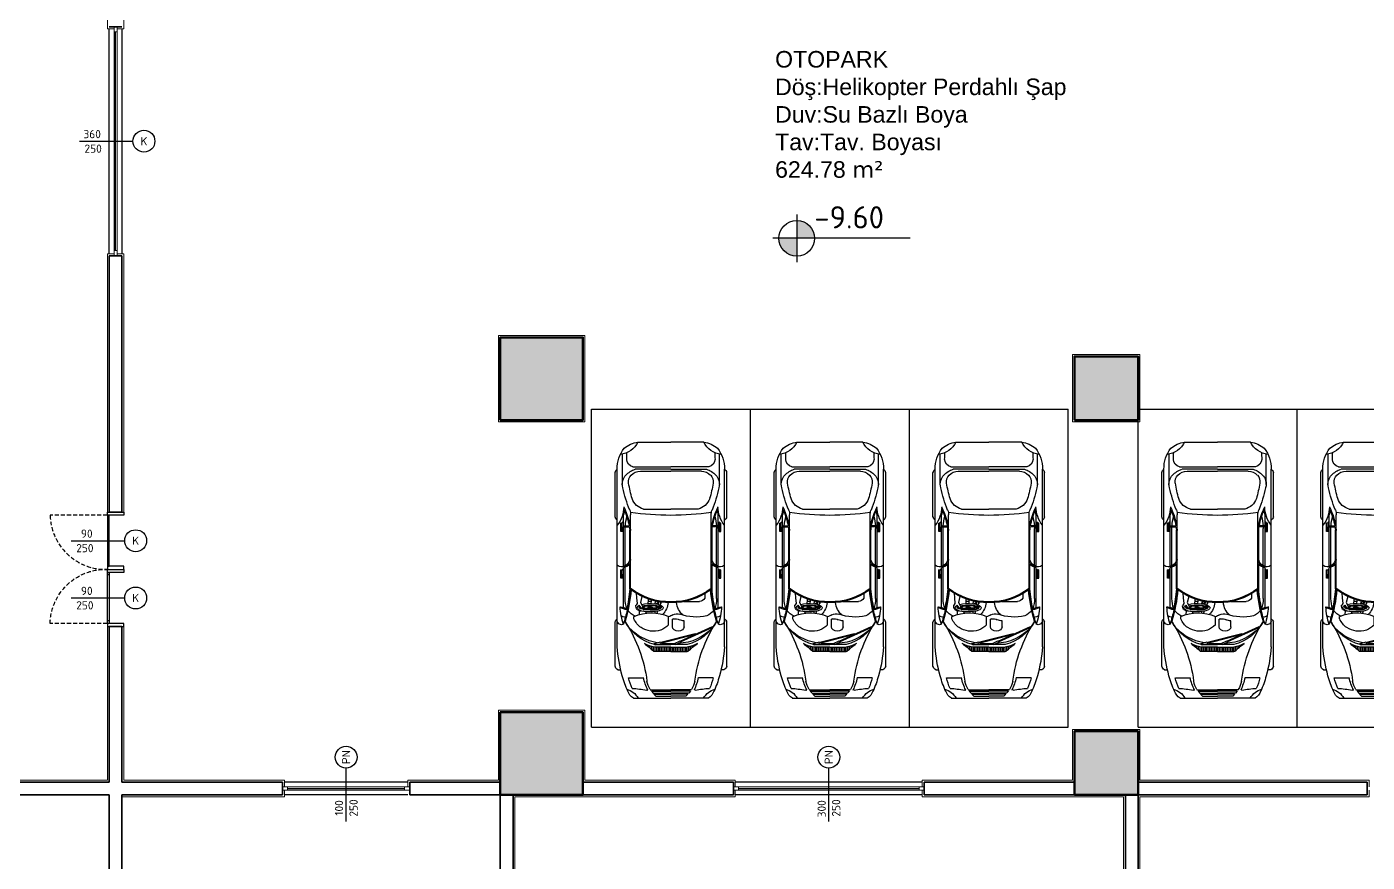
# Model space of a CAD drawing. Header units: millimetres. Extents: x 1443065 to 1517367, y 3763150 to 3779068.
# Drawn here: x 1452028 to 1454136, y 3765741 to 3767055 of the extents above; entities that cross this region are included whole.
import ezdxf
from ezdxf.enums import TextEntityAlignment as Align

# ---------------------------------------------------------------- set-up
doc = ezdxf.new("R2010")
doc.units = ezdxf.units.MM
doc.linetypes.add('HIDDEN', pattern=[9.525, 6.35, -3.175])
for name, color, linetype, lineweight in [('DUVAR', 2, 'Continuous', 35), ('MAHAL', 52, 'Continuous', 13), ('MERDIVEN', 4, 'Continuous', 20), ('SIVA', 3, 'Continuous', 9), ('TASIYICI', 170, 'Continuous', 50)]:
    doc.layers.add(name, color=color, linetype=linetype, lineweight=lineweight)
for name, color, linetype in [('m-DOG_', 4, 'Continuous'), ('m-DOG_gor', 8, 'Continuous'), ('m-TAR_duvar', 8, 'Continuous'), ('m-TFR_vitrifiye', 1, 'Continuous'), ('m-TRF_', 1, 'Continuous'), ('m-YAZ_kot', 7, 'Continuous'), ('m-YAZ_poz', 7, 'Continuous')]:
    doc.layers.add(name, color=color, linetype=linetype)
doc.styles.add('mono', font='isocpeur.ttf')
doc.styles.get("Standard").update_dxf_attribs({"font": 'arial.ttf'})
pattern_1 = [(45, (-13755.822, -59043.389), (-8.98025612, 8.98025612), []), (45, (-13746.842, -59043.389), (-8.98025612, 8.98025612), [6.35, -3.175])]

# ---------------------------------------------------------------- blocks, each defined once
blk = doc.blocks.new('m-penpoz')
blk.add_line((0, -1.625), (0, 0))
blk.add_circle((0, 0.332), 0.332)
blk.add_attdef('POZNO', text='', height=0.18).set_placement((0, 0.332), align=Align.MIDDLE)
blk.add_attdef('HEIGHT', text='', height=0.18, rotation=90).set_placement((0.069, -1.625), align=Align.TOP_LEFT)
blk.add_attdef('WIDTH', text='', height=0.18, rotation=90).set_placement((0, -1.625), align=Align.BOTTOM_LEFT)
blk = doc.blocks.new('SEDAN')
at = {"layer": 'm-TRF_'}
for p, q in [((0, 125), (500, 125)), ((0, -125), (0, 125)), ((500, -125), (500, 125)), ((96.1, 87.8), (165.4, 87.8)), ((330.5, 87.8), (400.6, 87.8)), ((77.8, 66.4), (77.8, 43.2)), ((90.3, 83.5), (90.3, 78.9)), ((90.3, 83.5), (90.3, 79.8)), ((126.5, 84.3), (405.6, 84.3)), ((134, 15.3), (157, 66.1)), ((135.1, 14.8), (158.1, 65.6)), ((188.4, 74.6), (250.7, 74.6)), ((202.2, 71.9), (251.3, 71.9)), ((217.1, 63.3), (334, 63.3)), ((217.3, 64.7), (256.5, 64.7)), ((234.2, 78.7), (247.4, 78.7)), ((234.2, 75.7), (234.2, 78.7)), ((234.2, 77.5), (247.1, 77.5)), ((248, 75.5), (234.2, 75.7)), ((234.4, 77.4), (247.1, 77.4)), ((234.4, 75.9), (234.4, 77.4)), ((247.8, 75.7), (234.4, 75.9)), ((253.3, 74.6), (333.8, 74.6)), ((254.1, 71.9), (312.5, 71.9)), ((263, 64.7), (310.2, 64.7)), ((307.8, 78.7), (321, 78.7)), ((307.8, 75.7), (307.8, 78.7)), ((307.8, 77.5), (321.2, 77.5)), ((323, 75.5), (307.8, 75.7)), ((307.9, 75.9), (307.9, 77.4)), ((307.9, 77.4), (321.2, 77.4)), ((322.8, 75.7), (307.9, 75.9)), ((315.3, 74.6), (315.3, 65.4)), ((316.6, 74.6), (316.6, 65.6)), ((381.8, 76.3), (429.6, 76.3)), ((45.7, 59), (45.7, 0)), ((197.4, 20.2), (197.4, 45.1)), ((209.9, 53.4), (202.9, 53.4)), ((343.1, 42.8), (343.1, 0)), ((402.6, 48), (402.6, 0)), ((405.8, 0), (405.8, 55.9)), ((409.5, 59.8), (409.5, 0)), ((448.4, 51.8), (448.4, 0)), ((52.1, 26.6), (49, 23.8)), ((49, 23.8), (49, 0)), ((52.1, 26.6), (52.1, 0)), ((56.7, 30.7), (53.6, 28)), ((53.6, 28), (53.6, 0)), ((56.7, 30.7), (56.7, 0)), ((58.5, 38.3), (58.2, 36.4)), ((58.9, 32.7), (58.9, 0)), ((118.8, 0), (118.8, 25.6)), ((125.7, 25.3), (118.8, 25.3)), ((125.7, 22.8), (118.8, 22.8)), ((126.3, 27.9), (119.8, 27.9)), ((127, 30.4), (122.3, 30.4)), ((127.8, 33), (124.6, 33)), ((125.7, 0), (125.7, 25.6)), ((128.7, 35.5), (126.7, 35.5)), ((129.8, 38.1), (128.8, 38.1)), ((129.8, 25.6), (129.8, 0)), ((131, 40.6), (130.7, 40.6)), ((131.4, 41.6), (131.4, 41.6)), ((132.3, -15.6), (146.3, 38.4)), ((133.5, -16), (147.5, 38.1)), ((49, -23.8), (49, 0)), ((52.1, -26.6), (52.1, 0)), ((53.6, -28), (53.6, 0)), ((56.7, -30.7), (56.7, 0)), ((58.9, -32.7), (58.9, 0)), ((125.7, 20.2), (118.8, 20.2)), ((125.7, 17.7), (118.8, 17.7)), ((125.7, 15.1), (118.8, 15.1)), ((125.7, 12.6), (118.8, 12.6)), ((125.7, 10), (118.8, 10)), ((125.7, 7.5), (118.8, 7.5)), ((125.7, 4.9), (118.8, 4.9)), ((125.7, 2.4), (118.8, 2.4)), ((129.8, -25.6), (129.8, 0)), ((130, 7.9), (133.5, 15.5)), ((131.7, 5.9), (135.6, 14.4)), ((131.7, -11.7), (131.7, 5.7)), ((157.8, 20.8), (167.1, 20.8)), ((157.8, 2.5), (169.6, 2.5)), ((343.1, -42.8), (343.1, 0)), ((402.6, -48), (402.6, 0)), ((405.8, 0), (405.8, -55.9)), ((409.5, -59.8), (409.5, 0)), ((45.7, -59), (45.7, 0)), ((118.8, 0), (118.8, -25.6)), ((125.7, -0.1), (118.8, -0.1)), ((125.7, -2.4), (118.8, -2.4)), ((125.7, -4.9), (118.8, -4.9)), ((125.7, -7.5), (118.8, -7.5)), ((125.7, -10), (118.8, -10)), ((125.7, -12.6), (118.8, -12.6)), ((125.7, -15.1), (118.8, -15.1)), ((125.7, -17.7), (118.8, -17.7)), ((125.7, -20.2), (118.8, -20.2)), ((125.7, 0), (125.7, -25.6)), ((129.6, -23.6), (131.8, -15.5)), ((131.7, -25.3), (134, -16.2)), ((160.7, -3.5), (174, -3.5)), ((186.9, -16.3), (186.9, -32.5)), ((188.3, -22.3), (189.8, -18.7)), ((189.6, -23.1), (191, -19.7)), ((191, -19.7), (189.8, -18.7)), ((195.1, -15.8), (192.3, -17.6)), ((193.4, -19.8), (193, -19.9)), ((196.3, -19.5), (193.4, -19.8)), ((193.7, -23.7), (196.3, -20.3)), ((196.8, -16.2), (195.1, -15.8)), ((196.3, -20.3), (196.3, -19.5)), ((448.4, -51.8), (448.4, 0)), ((52.1, -26.6), (49, -23.8)), ((56.7, -30.7), (53.6, -28)), ((58.5, -38.3), (58.2, -36.4)), ((125.7, -22.8), (118.8, -22.8)), ((125.7, -25.3), (118.8, -25.3)), ((126.3, -27.9), (119.8, -27.9)), ((127, -30.4), (122.3, -30.4)), ((127.8, -33), (124.6, -33)), ((128.7, -35.5), (126.7, -35.5)), ((129.8, -38.1), (128.8, -38.1)), ((131, -40.6), (130.7, -40.6)), ((131.4, -41.6), (131.4, -41.6)), ((179.7, -39.5), (179.1, -39.9)), ((179.7, -25.4), (179.5, -25.3)), ((181.6, -25.4), (179.7, -25.4)), ((181.6, -39.5), (179.7, -39.5)), ((181.2, -31.2), (181.1, -31.2)), ((185.3, -21.6), (185.3, -32.5)), ((185.3, -43.3), (185.3, -32.5)), ((190.9, -23.9), (186.9, -21.4)), ((186.9, -48.6), (186.9, -32.5)), ((190.9, -41), (186.9, -43.5)), ((189.6, -41.9), (191, -45.2)), ((190.9, -23.9), (191.5, -22.4)), ((190.9, -23.9), (190.9, -32.5)), ((190.9, -41), (190.9, -32.5)), ((190.9, -41), (191.5, -42.4)), ((193.7, -25.9), (193.7, -23.7)), ((196.9, -23.9), (193.7, -25.9)), ((200.3, -35.9), (194.2, -36.2)), ((198.5, -31.2), (194.3, -31.3)), ((198, -22.9), (196.9, -23.9)), ((197.4, -31.2), (197.4, -36)), ((200.1, -31.2), (198.5, -31.2)), ((201.5, -35.6), (200.3, -35.9)), ((77.8, -66.4), (77.8, -43.2)), ((170.3, -58), (174, -58)), ((182.9, -49.6), (177, -49.7)), ((182.4, -48.5), (183.1, -47.5)), ((185.1, -52.9), (182.4, -48.5)), ((187, -44.2), (187.7, -46.6)), ((191.1, -45.2), (187, -44.2)), ((187.7, -46.6), (191.8, -49.6)), ((188.3, -42.6), (189.2, -44.8)), ((188.3, -44.5), (188.3, -42.7)), ((188.3, -50), (188.3, -47)), ((195.9, -47.7), (191.1, -45.2)), ((194.5, -53.2), (191.8, -54.8)), ((203.6, -54.1), (194.5, -53.2)), ((205.6, -45.4), (195.9, -47.7)), ((210.7, -54.7), (203.6, -54.1)), ((90.3, -83.5), (90.3, -78.9)), ((126.5, -84.3), (405.6, -84.3)), ((188.4, -74.6), (250.7, -74.6)), ((202.2, -71.9), (251.3, -71.9)), ((217.1, -63.3), (334, -63.3)), ((217.3, -64.7), (256.5, -64.7)), ((248, -75.5), (234.2, -75.7)), ((234.2, -75.7), (234.2, -78.7)), ((234.2, -77.5), (247.1, -77.5)), ((234.2, -78.7), (247.4, -78.7)), ((247.8, -75.7), (234.4, -75.9)), ((234.4, -75.9), (234.4, -77.4)), ((234.4, -77.4), (247.1, -77.4)), ((253.3, -74.6), (333.8, -74.6)), ((254.1, -71.9), (312.5, -71.9)), ((263, -64.7), (310.2, -64.7)), ((323, -75.5), (307.8, -75.7)), ((307.8, -75.7), (307.8, -78.7)), ((307.8, -77.5), (321.2, -77.5)), ((307.8, -78.7), (321, -78.7)), ((322.8, -75.7), (307.9, -75.9)), ((307.9, -75.9), (307.9, -77.4)), ((307.9, -77.4), (321.2, -77.4)), ((315.3, -74.6), (315.3, -65.4)), ((316.6, -74.6), (316.6, -65.6)), ((381.8, -76.3), (429.6, -76.3)), ((96.1, -87.8), (165.4, -87.8)), ((330.5, -87.8), (400.6, -87.8)), ((0, -125), (500, -125))]:
    blk.add_line(p, q, dxfattribs=at)
for points in [[(188.9, -29.5), (188, -28.9), (188, -36), (188.9, -35.4)], [(190.1, -31.8), (188.9, -31), (188.9, -33.9), (190.1, -33.1)]]:
    blk.add_lwpolyline(points, close=True, dxfattribs=at)
for centre, radius, start, end in [((97.7, 79.5), 8.45, 100.6418, 151.4579), ((163.5, 79.5), 8.47, 34.1675, 76.8282), ((332.5, 79.5), 8.47, 103.1718, 145.8325), ((398.6, 79.5), 8.47, 34.1675, 76.8282), ((31.3, 77.5), 29.7, 299.0023, 344.3224), ((62, 49.6), 18.8, 106.9559, 150.1866), ((112.4, -47.6), 128, 104.3692, 115.8702), ((93.2, -8.4), 76.4, 101.6482, 114.8853), ((44, 260.2), 224.3, 277.2418, 302.7727), ((140.7, -136.3), 221, 93.6757, 105.7682), ((201, 7.1), 73.6, 118.1849, 165.4519), ((210, 8.4), 78.4, 132.5801, 177.594), ((129.8, 5.9), 66.1, 64.6197, 65.6601), ((167.8, 77.6), 6.73, 99.0681, 205.7629), ((196.6, -36.4), 116.4, 93.6568, 107.4303), ((244.5, 337.5), 275.5, 252.5252, 257.4235), ((243.7, 335), 274.2, 253.5854, 264.1559), ((178.9, 73.7), 5.76, 130.5674, 205.1172), ((202.2, 43.7), 30.1, 127.9356, 154.4289), ((174.1, 79.6), 15.1, 313.4929, 0.9167), ((201.9, 67.8), 17.4, 136.2387, 176.851), ((243.7, 335), 272.9, 257.464, 264.6585), ((235, 289.8), 225.8, 257.2963, 265.4961), ((205.3, 6.3), 65.7, 92.742, 106.531), ((297.2, 1.9), 100, 142.1071, 181.084), ((249.6, 77.5), 2.54, 149.669, 230.6006), ((265.1, 76.4), 14.5, 187.0359, 233.9614), ((265.1, 76.4), 13.2, 143.3605, 264.1001), ((265.1, 76.4), 11.9, 188.5851, 260.2168), ((299.6, 165.5), 102.6, 275.3773, 297.1279), ((-307.6, -15.5), 622.5, 7.2756, 7.2765), ((299.6, 165.5), 101.3, 275.9978, 278.8862), ((309, -19.7), 91.6, 86.064, 87.7813), ((299.6, 165.5), 101.3, 279.631, 294.3481), ((309, -19.7), 91.6, 75.943, 85.2489), ((347.1, 122.4), 48.3, 232.1648, 269.2142), ((324.3, 78.5), 3.25, 175.4303, 246.5959), ((764.9, 0), 431.8, 171.5213, 188.4787), ((347.1, 122.4), 49.6, 254.4775, 263.4209), ((334, 83.3), 20, 270, 292.1325), ((417.5, -122.1), 201.7, 101.6962, 112.1325), ((420.1, -153.6), 223, 99.4018, 105.7808), ((382.4, 57.8), 18.6, 71.9881, 108.0119), ((386.1, 51.7), 15, 46.5736, 99.4018), ((382.6, 56.2), 20, 46.5867, 73.8425), ((371.4, 44.5), 36.2, 18.4789, 46.5867), ((407, 32.9), 51.4, 52.1515, 91.4805), ((421.5, 57.1), 12.3, 91.4721, 167.515), ((417.5, -132.2), 201.7, 85.9038, 88.9606), ((464, 83.3), 35.2, 186.5904, 243.5987), ((405.5, 45.3), 43.4, 8.6008, 40.4234), ((98.7, -48.9), 94.4, 102.7658, 115.3493), ((-168.3, 75.9), 229.8, 350.5811, 356.2621), ((246.9, 40.3), 73.8, 167.1477, 200.7255), ((295.5, 2.4), 99.7, 143.0945, 181.374), ((210, 42.8), 12.8, 123.6648, 169.4973), ((367.5, 37.3), 25.1, 108.8953, 167.3024), ((382.6, 48), 20, 0, 46.5736), ((81.6, -8.2), 46.7, 101.5086, 118.9828), ((190, 7.1), 73.6, 164.0634, 165.4519), ((35, 111.3), 119, 315.1233, 324.1698), ((193.3, 10.5), 69.3, 153.259, 167.3686), ((129.8, -25.6), 66.1, 74.4595, 75.5), ((129.8, 5.9), 1.98, 270, 90), ((129.8, 5.9), 10.3, 55.6307, 68.9881), ((242.6, 33.1), 76.6, 189.2422, 194.9753), ((160.6, 7.4), 10, 343.1602, 36.3636), ((253.5, -20.7), 87, 163.1602, 164.5177), ((237.4, -29.7), 69.1, 151.6644, 157.7677), ((198.8, 39.2), 30.2, 222.1163, 264.7944), ((163.1, 10.5), 15.3, 331.2571, 14.1779), ((295.5, -2.4), 99.7, 178.626, 216.9055), ((297.2, -1.9), 100, 178.916, 217.8929), ((210, -8.4), 78.4, 182.406, 185.1975), ((129.8, -25.6), 10.3, 65.4705, 78.8279), ((187.8, -27), 36.9, 162.7379, 212.5), ((188.8, -30.7), 39.1, 135.8505, 157.9252), ((112.6, -30.7), 67.1, 336.0838, 23.9162), ((198.8, -34.3), 30.2, 95.6085, 135.0975), ((211.3, -105.2), 89.1, 109.0388, 111.1419), ((211.3, -105.2), 89.1, 103.9663, 105.9246), ((182.5, -19.8), 7.4, 8.9613, 41.1859), ((98.7, 48.9), 94.4, 244.6507, 257.2342), ((-168.3, -75.9), 229.8, 3.7379, 9.4189), ((81.6, 8.2), 46.7, 241.0172, 258.4914), ((44, -260.2), 224.3, 57.2273, 82.7582), ((190, -7.1), 73.6, 194.5481, 195.9366), ((35, -111.3), 119, 35.8302, 44.8767), ((193.3, -10.5), 69.3, 192.6314, 206.741), ((129.8, -25.6), 1.98, 285.3173, 90), ((201, -7.1), 73.6, 194.5481, 241.8151), ((210, -8.4), 78.4, 189.4788, 227.4199), ((31.3, -77.5), 29.7, 15.6776, 60.9977), ((62, -49.6), 18.8, 209.8134, 253.0441), ((93.2, 8.4), 76.4, 245.1147, 258.3518), ((186.2, -24.5), 37.1, 217.1256, 244.5196), ((243.7, -335), 274.2, 95.8441, 106.4146), ((200.5, -44.7), 28.3, 204.0912, 233.5795), ((190.2, -47.8), 7.26, 225.4789, 283.3419), ((185.3, -46.3), 7.28, 289.7372, 332.7587), ((182.5, -45.1), 7.4, 318.8141, 338.0899), ((367.5, -37.3), 25.1, 192.6976, 251.1047), ((420.1, 153.6), 223, 254.2192, 260.5982), ((386.1, -51.7), 15, 260.5982, 313.4264), ((371.4, -44.5), 36.2, 313.4133, 341.5211), ((382.6, -48), 20, 313.4264, 0), ((421.5, -57.1), 12.3, 192.485, 268.5279), ((464, -83.3), 35.2, 116.4013, 173.4096), ((405.5, -45.3), 43.4, 319.5766, 351.3992), ((112.4, 47.6), 128, 244.1298, 255.6308), ((140.7, 136.3), 221, 254.2318, 266.3243), ((97.7, -79.5), 8.45, 208.5421, 259.3582), ((167.8, -77.6), 6.73, 154.2371, 260.9319), ((244.5, -337.5), 275.5, 102.5765, 107.4748), ((196.6, 36.4), 116.4, 252.5697, 266.3432), ((163.5, -79.5), 8.47, 283.1718, 325.8325), ((178.9, -73.7), 5.76, 154.8828, 229.4326), ((243.7, -335), 272.9, 95.3415, 102.536), ((174.1, -79.6), 15.1, 359.0833, 46.5071), ((201.9, -67.8), 17.4, 183.149, 223.7613), ((235, -289.8), 225.8, 94.5039, 102.7037), ((205.3, -6.3), 65.7, 253.469, 267.258), ((249.6, -77.5), 2.54, 129.3994, 210.331), ((265.1, -76.4), 14.5, 126.0386, 172.9641), ((265.1, -76.4), 13.2, 95.8999, 216.6395), ((265.1, -76.4), 11.9, 99.7832, 171.4149), ((299.6, -165.5), 102.6, 62.8721, 84.6227), ((-307.6, 15.5), 622.5, 352.7235, 352.7244), ((299.6, -165.5), 101.3, 81.1138, 84.0022), ((309, 19.7), 91.6, 272.2187, 273.936), ((299.6, -165.5), 101.3, 65.6519, 80.369), ((309, 19.7), 91.6, 274.7511, 284.057), ((347.1, -122.4), 48.3, 90.7858, 127.8352), ((324.3, -78.5), 3.25, 113.4041, 184.5697), ((332.5, -79.5), 8.47, 214.1675, 256.8282), ((347.1, -122.4), 49.6, 96.5791, 105.5225), ((334, -83.3), 20, 67.8675, 90), ((417.5, 122.1), 201.7, 247.8675, 258.3038), ((382.4, -57.8), 18.6, 251.9881, 288.0119), ((382.6, -56.2), 20, 286.1575, 313.4133), ((398.6, -79.5), 8.47, 283.1718, 325.8325), ((407, -32.9), 51.4, 268.5195, 307.8485), ((417.5, 132.2), 201.7, 271.0394, 274.0962)]:
    blk.add_arc(centre, radius, start, end, dxfattribs=at)
for centre, major_axis, ratio, start_param, end_param in [((157.8, 11.7), (0, -9.15), 0.750397, 3.141593, 6.283185), ((187.8, -32.5), (0, 20.7), 0.319397, 5.149182, 9.424778), ((188.5, -32.5), (0.1, 17.5), 0.206098, 3.901916, 6.205959), ((188.4, -30.5), (0, 19.5), 0.211833, 1.672224, 3.556104), ((188.2, -32.5), (0, 19), 0.164451, 4.236412, 5.188366), ((187.8, -32.5), (0, 20.7), 0.319397, 3.994015, 5.044472), ((188.5, -32.5), (0.1, 17.5), 0.206098, 3.267584, 3.589748), ((187.8, -32.5), (0, 20.7), 0.319397, 3.52151, 3.749648)]:
    blk.add_ellipse(centre, major_axis=major_axis, ratio=ratio, start_param=start_param, end_param=end_param, dxfattribs=at)
at = {"layer": 'm-TRF_', "extrusion": (0, 0, -1)}
blk.add_ellipse((188.4, -34.4), major_axis=(0, -19.5), ratio=0.211833, start_param=1.672224, end_param=3.250738, dxfattribs=at)
blk = doc.blocks.new('90lık')
at = {"layer": 'm-DOG_', "linetype": 'HIDDEN'}
blk.add_line((-5, 13), (-5, 103), dxfattribs=at)
at = {"layer": 'm-DOG_'}
for p, q in [((-81.2, 10), (-81.2, 13)), ((-8.8, 10), (-8.8, 13))]:
    blk.add_line(p, q, dxfattribs=at)
for points in [[(-90, -13), (-85, -13), (-85, 13), (-90, 13)], [(-5, 13), (-85, 13), (-85, 10), (-5, 10)], [(0, -13), (-5, -13), (-5, 13), (0, 13)]]:
    blk.add_lwpolyline(points, close=True, dxfattribs=at)
at = {"layer": 'm-DOG_', "linetype": 'HIDDEN'}
blk.add_arc((-2.7, 15.7), 87.4, 91.5314, 181.7408, dxfattribs=at)
blk = doc.blocks.new('m-plankot')
h = blk.add_hatch(color=256)
h.paths.add_polyline_path([(0, 0.144), (0, 0), (0.144, 0, 0.414214)])
h.paths.add_polyline_path([(0, -0.144), (0, 0), (-0.144, 0, 0.414214)])
for p, q in [((0, 0.192), (0, -0.192)), ((0.914, 0), (-0.192, 0))]:
    blk.add_line(p, q)
blk.add_circle((0, 0), 0.144)
blk.add_attdef('INCEKOT', (0.187, 0.1), '', height=0.18)
blk.add_attdef('KABAKOT', text='', height=0.18).set_placement((0.187, -0.1), align=Align.TOP_LEFT)

msp = doc.modelspace()

# ---------------------------------------------------------------- hatches: boundary and pattern name
at = {"layer": 'm-TAR_duvar'}
h = msp.add_hatch(dxfattribs=at)
h.set_pattern_fill('ANSI33', color=256, scale=2)
h.set_pattern_definition([(45, (27620.463, -87954.953), (-8.98025612, 8.98025612), []), (45, (27629.443, -87954.953), (-8.98025612, 8.98025612), [6.35, -3.175])])
h.paths.add_polyline_path([(1454794.4, 3768891.3), (1454777.3, 3769060.2), (1454740.2, 3769225), (1454678.9, 3769382.6), (1454596.9, 3769530.2), (1454495.4, 3769665), (1454375.9, 3769783.5), (1454239.7, 3769884.9), (1454091.6, 3769966), (1453859.6, 3770075.2), (1453406.1, 3770314.5), (1453184.7, 3770444.6), (1451717, 3771328.6), (1451249.5, 3771588), (1451035.3, 3771685.5), (1450763.6, 3771809), (1450409.2, 3771939.6), (1448897.8, 3772143), (1447435.3, 3772002.7), (1445092.3, 3771120.2), (1445146.3, 3764847.1), (1454849.9, 3764847.1)])
h.paths.add_polyline_path([(1445186, 3764887.1), (1445132.6, 3771092.6), (1447444.4, 3771963.4), (1448897.1, 3772102.8), (1450399.5, 3771900.6), (1450748.4, 3771772), (1451018.7, 3771649), (1451231.5, 3771552.3), (1451697, 3771294), (1453164.3, 3770410.2), (1453386.6, 3770279.6), (1453841.7, 3770039.4), (1454073.5, 3769930.3), (1454218, 3769851.2), (1454349.7, 3769753.1), (1454465.2, 3769638.7), (1454563.3, 3769508.3), (1454642.6, 3769365.5), (1454701.8, 3769213.3), (1454737.7, 3769053.8), (1454754.5, 3768889), (1454809.3, 3764887.1)], flags=16)
h.paths.add_polyline_path([(1452002.3, 3765847.1), (1451882.3, 3765847.1), (1451882.3, 3765967.1), (1452002.3, 3765967.1)], flags=0)
h.paths.add_polyline_path([(1452782.4, 3765847.1), (1452782.4, 3765967.1), (1452902.4, 3765967.1), (1452902.4, 3765847.1)], flags=0)
h.paths.add_polyline_path([(1451282.3, 3765847.1), (1451162.3, 3765847.1), (1451162.3, 3765967.1), (1451282.3, 3765967.1)], flags=0)
h.paths.add_polyline_path([(1452002.4, 3766436.6), (1451902.4, 3766436.6), (1451902.4, 3766536.6), (1451902.5, 3766671), (1451282.4, 3766671), (1451282.4, 3766536.6), (1451282.4, 3766436.6), (1451182.4, 3766436.6), (1451182.4, 3766536.6), (1451227.4, 3766536.6), (1451227.4, 3766716), (1451912.5, 3766716), (1451912.5, 3766726), (1451957.5, 3766726), (1451957.5, 3766716), (1451957.5, 3766536.6), (1452002.4, 3766536.6)], flags=0)
h.paths.add_polyline_path([(1453715.4, 3765317.1), (1453715.4, 3765377.1), (1453775.4, 3765377.1), (1453775.4, 3765317.1)], flags=0)
h.paths.add_polyline_path([(1452782.4, 3766436.6), (1452782.4, 3766556.6), (1452902.4, 3766556.6), (1452902.4, 3766436.6)], flags=0)
h.paths.add_polyline_path([(1453675.3, 3765847.1), (1453675.3, 3765947.1), (1453775.3, 3765947.1), (1453775.3, 3765847.1)], flags=0)
h.paths.add_polyline_path([(1451957.5, 3766816), (1451912.5, 3766816), (1451912.5, 3767203.2), (1451227.4, 3767203.2), (1451227.4, 3767446.6), (1451287.4, 3767446.6), (1451287.4, 3767406.6), (1451267.4, 3767406.6), (1451267.4, 3767243.3), (1451917.5, 3767243.3), (1451917.5, 3767406.6), (1451897.5, 3767406.6), (1451897.5, 3767446.6), (1451957.5, 3767446.6), (1451957.5, 3767203.2)], flags=0)
h.paths.add_polyline_path([(1450402.4, 3765847.1), (1450282.4, 3765847.1), (1450282.4, 3765967.1), (1450402.4, 3765967.1)], flags=0)
h.paths.add_polyline_path([(1450272.2, 3765847.1), (1450172.2, 3765847.1), (1450172.2, 3765947.1), (1450272.2, 3765947.1)], flags=0)
h.paths.add_polyline_path([(1454209.8, 3765317.1), (1454209.8, 3765377.1), (1454269.8, 3765377.1), (1454269.8, 3765317.1)], flags=0)
h.paths.add_polyline_path([(1453675.3, 3766436.6), (1453675.3, 3766536.6), (1453775.3, 3766536.6), (1453775.3, 3766436.6)], flags=0)
h.paths.add_polyline_path([(1454209.8, 3765847.1), (1454209.8, 3765907.1), (1454269.8, 3765907.1), (1454269.8, 3765847.1)], flags=0)
h.paths.add_polyline_path([(1450402.4, 3766436.6), (1450282.4, 3766436.6), (1450282.4, 3766556.6), (1450402.4, 3766556.6)], flags=0)
h.paths.add_polyline_path([(1452782.4, 3767196.6), (1452782.4, 3767316.6), (1452902.4, 3767316.6), (1452902.4, 3767196.6)], flags=0)
h.paths.add_polyline_path([(1450272.4, 3766436.6), (1450172.4, 3766436.6), (1450172.4, 3766536.6), (1450272.4, 3766536.6)], flags=0)
h.paths.add_polyline_path([(1449584.1, 3765847.1), (1449484.1, 3765847.1), (1449484.1, 3765947.1), (1449584.1, 3765947.1)], flags=0)
h.paths.add_polyline_path([(1453675.3, 3767196.6), (1453675.3, 3767296.6), (1453775.3, 3767296.6), (1453775.3, 3767196.6)], flags=0)
h.paths.add_polyline_path([(1450402.4, 3767196.6), (1450282.4, 3767196.6), (1450282.4, 3767316.6), (1450402.4, 3767316.6)], flags=0)
h.paths.add_polyline_path([(1450272.4, 3767196.6), (1450172.4, 3767196.6), (1450172.4, 3767296.6), (1450272.4, 3767296.6)], flags=0)
h.paths.add_polyline_path([(1451957.5, 3767847.6), (1451897.5, 3767847.6), (1451897.5, 3767887.6), (1451917.5, 3767887.6), (1451917.5, 3768050.8), (1451267.4, 3768050.8), (1451267.4, 3767887.6), (1451287.4, 3767887.6), (1451287.4, 3767847.6), (1451227.4, 3767847.6), (1451227.4, 3768091), (1451912.5, 3768091), (1451912.5, 3768477.2), (1451957.5, 3768477.2), (1451957.5, 3768091)], flags=0)
h.paths.add_polyline_path([(1449584.1, 3766436.6), (1449484.1, 3766436.6), (1449484.1, 3766536.6), (1449584.1, 3766536.6)], flags=0)
h.paths.add_polyline_path([(1452782.4, 3767976.6), (1452782.4, 3768096.6), (1452902.4, 3768096.6), (1452902.4, 3767976.6)], flags=0)
h.paths.add_polyline_path([(1453675.3, 3767996.6), (1453675.3, 3768096.6), (1453775.3, 3768096.6), (1453775.3, 3767996.6)], flags=0)
h.paths.add_polyline_path([(1448737.7, 3765847.1), (1448577.7, 3765847.1), (1448577.7, 3765947.1), (1448692.7, 3765947.1), (1448692.7, 3766436.6), (1448577.7, 3766436.6), (1448577.7, 3766536.6), (1448737.7, 3766536.6), (1448737.7, 3766436.6), (1448737.7, 3765947.1)], flags=0)
h.paths.add_polyline_path([(1450402.4, 3767976.6), (1450282.4, 3767976.6), (1450282.4, 3768096.6), (1450402.4, 3768096.6)], flags=0)
h.paths.add_polyline_path([(1450272.4, 3767996.6), (1450172.4, 3767996.6), (1450172.4, 3768096.6), (1450272.4, 3768096.6)], flags=0)
h.paths.add_polyline_path([(1451957.5, 3768567.2), (1451912.5, 3768567.2), (1451912.5, 3768577.2), (1451227.4, 3768577.2), (1451227.4, 3768756.6), (1451172.4, 3768756.6), (1451172.4, 3768856.6), (1451282.4, 3768856.6), (1451282.4, 3768756.6), (1451282.4, 3768622.2), (1451902.5, 3768622.2), (1451902.5, 3768756.6), (1451902.4, 3768756.6), (1451902.4, 3768856.6), (1452002.4, 3768856.6), (1452002.4, 3768756.6), (1451957.5, 3768756.6), (1451957.5, 3768577.2)], flags=0)
h.paths.add_polyline_path([(1452002.4, 3768756.6), (1451902.4, 3768756.6), (1451902.4, 3768856.6), (1452002.4, 3768856.6)], flags=0)
h.paths.add_polyline_path([(1452782.4, 3768736.6), (1452782.4, 3768856.6), (1452902.4, 3768856.6), (1452902.4, 3768736.6)], flags=0)
h.paths.add_polyline_path([(1448737.7, 3767196.6), (1448577.7, 3767196.6), (1448577.7, 3767296.6), (1448737.7, 3767296.6)], flags=0)
h.paths.add_polyline_path([(1453675.3, 3768756.6), (1453675.3, 3768856.6), (1453775.3, 3768856.6), (1453775.3, 3768756.6)], flags=0)
h.paths.add_polyline_path([(1450402.4, 3768736.6), (1450282.4, 3768736.6), (1450282.4, 3768856.6), (1450402.4, 3768856.6)], flags=0)
h.paths.add_polyline_path([(1447937.7, 3765847.1), (1447837.7, 3765847.1), (1447837.7, 3765947.1), (1447937.7, 3765947.1)], flags=0)
h.paths.add_polyline_path([(1450272.4, 3768756.6), (1450172.4, 3768756.6), (1450172.4, 3768856.6), (1450272.4, 3768856.6)], flags=0)
h.paths.add_polyline_path([(1453744.5, 3768902.5), (1453693.1, 3768933.4), (1453724, 3768984.9), (1453775.4, 3768954)], flags=0)
h.paths.add_polyline_path([(1452002.4, 3769327.1), (1451882.4, 3769327.1), (1451882.4, 3769447.1), (1452002.4, 3769447.1)], flags=0)
h.paths.add_polyline_path([(1447937.7, 3766436.6), (1447837.7, 3766436.6), (1447837.7, 3766536.6), (1447937.7, 3766536.6)], flags=0)
h.paths.add_polyline_path([(1451282.4, 3769327.1), (1451162.4, 3769327.1), (1451162.4, 3769447.1), (1451282.4, 3769447.1)], flags=0)
h.paths.add_polyline_path([(1448737.7, 3767996.6), (1448577.7, 3767996.6), (1448577.7, 3768096.6), (1448737.7, 3768096.6)], flags=0)
h.paths.add_polyline_path([(1449584.1, 3768756.6), (1449484.1, 3768756.6), (1449484.1, 3768856.6), (1449584.1, 3768856.6)], flags=0)
h.paths.add_polyline_path([(1450402.4, 3769327.1), (1450282.4, 3769327.1), (1450282.4, 3769447.1), (1450402.4, 3769447.1)], flags=0)
h.paths.add_polyline_path([(1447937.7, 3767196.6), (1447837.7, 3767196.6), (1447837.7, 3767296.6), (1447937.7, 3767296.6)], flags=0)
h.paths.add_polyline_path([(1450272.4, 3769347.1), (1450172.4, 3769347.1), (1450172.4, 3769447.1), (1450272.4, 3769447.1)], flags=0)
h.paths.add_polyline_path([(1448737.7, 3768676.6), (1448637.7, 3768676.6), (1448637.7, 3768856.6), (1448737.7, 3768856.6)], flags=0)
h.paths.add_polyline_path([(1449584.1, 3769347.1), (1449484.1, 3769347.1), (1449484.1, 3769447.1), (1449584.1, 3769447.1)], flags=0)
h.paths.add_polyline_path([(1447037.7, 3765847.1), (1446937.7, 3765847.1), (1446937.7, 3765947.1), (1447037.7, 3765947.1)], flags=0)
h.paths.add_polyline_path([(1447937.7, 3767996.6), (1447837.7, 3767996.6), (1447837.7, 3768096.6), (1447937.7, 3768096.6)], flags=0)
h.paths.add_polyline_path([(1447037.7, 3766436.6), (1446937.7, 3766436.6), (1446937.7, 3766536.6), (1447037.7, 3766536.6)], flags=0)
h.paths.add_polyline_path([(1451282.4, 3770304.3), (1451182.4, 3770304.3), (1451182.4, 3770444.3), (1451212.4, 3770486.3), (1451322.4, 3770421.3)], flags=0)
h.paths.add_polyline_path([(1447037.7, 3767196.6), (1446937.7, 3767196.6), (1446937.7, 3767296.6), (1447037.7, 3767296.6)], flags=0)
h.paths.add_polyline_path([(1448737.7, 3769347.1), (1448637.7, 3769347.1), (1448637.7, 3769447.1), (1448737.7, 3769447.1)], flags=0)
h.paths.add_polyline_path([(1447937.7, 3768756.6), (1447837.7, 3768756.6), (1447837.7, 3768856.6), (1447937.7, 3768856.6)], flags=0)
h.paths.add_polyline_path([(1450382.4, 3770315.6), (1450282.4, 3770315.6), (1450282.4, 3770415.6), (1450382.4, 3770415.6)], flags=0)
h.paths.add_polyline_path([(1450272.4, 3770315.6), (1450172.4, 3770315.6), (1450172.4, 3770415.6), (1450272.4, 3770415.6)], flags=0)
h.paths.add_polyline_path([(1446297.7, 3765847.1), (1446137.7, 3765847.1), (1446137.7, 3765947.1), (1446137.7, 3766436.6), (1446137.7, 3766536.6), (1446137.7, 3767196.6), (1446137.7, 3767296.6), (1446137.7, 3767996.6), (1446137.7, 3768096.6), (1446297.7, 3768096.6), (1446297.7, 3767996.6), (1446167.7, 3767996.6), (1446167.7, 3767296.6), (1446297.7, 3767296.6), (1446297.7, 3767196.6), (1446167.7, 3767196.6), (1446167.7, 3766536.6), (1446297.7, 3766536.6), (1446297.7, 3766436.6), (1446182.7, 3766436.6), (1446182.7, 3765947.1), (1446297.7, 3765947.1)], flags=0)
h.paths.add_polyline_path([(1447037.7, 3767996.6), (1446937.7, 3767996.6), (1446937.7, 3768096.6), (1447037.7, 3768096.6)], flags=0)
h.paths.add_polyline_path([(1449584.1, 3770315.6), (1449484.1, 3770315.6), (1449484.1, 3770415.6), (1449584.1, 3770415.6)], flags=0)
h.paths.add_polyline_path([(1447937.7, 3769347.1), (1447837.7, 3769347.1), (1447837.7, 3769447.1), (1447937.7, 3769447.1)], flags=0)
h.paths.add_polyline_path([(1450382.4, 3770936.7), (1450282.4, 3770936.7), (1450282.4, 3771036.7), (1450382.4, 3771036.7)], flags=0)
h.paths.add_polyline_path([(1450272.4, 3770936.7), (1450172.4, 3770936.7), (1450172.4, 3771036.7), (1450272.4, 3771036.7)], flags=0)
h.paths.add_polyline_path([(1447037.7, 3768756.6), (1446937.7, 3768756.6), (1446937.7, 3768811.6), (1446237.7, 3768811.6), (1446237.7, 3768676.6), (1446137.7, 3768676.6), (1446137.7, 3768856.6), (1446237.7, 3768856.6), (1446937.7, 3768856.6), (1447037.7, 3768856.6)], flags=0)
h.paths.add_polyline_path([(1448737.7, 3770315.6), (1448637.7, 3770315.6), (1448637.7, 3770415.6), (1448737.7, 3770415.6)], flags=0)
h.paths.add_polyline_path([(1449584.1, 3770936.7), (1449484.1, 3770936.7), (1449484.1, 3771036.7), (1449584.1, 3771036.7)], flags=0)
h.paths.add_polyline_path([(1447037.7, 3769347.1), (1446937.7, 3769347.1), (1446937.7, 3769447.1), (1447037.7, 3769447.1)], flags=0)
h.paths.add_polyline_path([(1447937.7, 3770315.6), (1447837.7, 3770315.6), (1447837.7, 3770415.6), (1447937.7, 3770415.6)], flags=0)
h.paths.add_polyline_path([(1448737.7, 3770936.7), (1448637.7, 3770936.7), (1448637.7, 3771036.7), (1448737.7, 3771036.7)], flags=0)
h.paths.add_polyline_path([(1447937.7, 3770936.7), (1447837.7, 3770936.7), (1447837.7, 3770994.8), (1447050.8, 3770749.4), (1446602.7, 3770578.5), (1446587.7, 3770615.6), (1447037.7, 3770787.2), (1447837.7, 3771036.7), (1447837.7, 3771036.7), (1447937.7, 3771036.7)], flags=0)
h.paths.add_polyline_path([(1446237.7, 3769347.1), (1446137.7, 3769347.1), (1446137.7, 3769447.1), (1446237.7, 3769447.1)], flags=0)
h.paths.add_polyline_path([(1447037.7, 3770315.6), (1446937.7, 3770315.6), (1446937.7, 3770415.6), (1447037.7, 3770415.6)], flags=0)
h.paths.add_polyline_path([(1448660, 3771597.8), (1447860.1, 3771521.2), (1447552.7, 3771491.7), (1447491.4, 3771468.2), (1447044.9, 3771300), (1446969.9, 3771271.8), (1446669.6, 3771158.6), (1446594.8, 3771130.5), (1446580.7, 3771167.9), (1446655.5, 3771196.1), (1446955.9, 3771309.2), (1447030.7, 3771337.4), (1447477, 3771505.5), (1447543.4, 3771531), (1447856.3, 3771561), (1448656.3, 3771637.6), (1448735.8, 3771645.3), (1448739.6, 3771605.5)], flags=0)
h.paths.add_polyline_path([(1446237.7, 3770315.6), (1446137.7, 3770315.6), (1446137.7, 3770415.6), (1446237.7, 3770415.6)], flags=0)
h.paths.add_polyline_path([(1445658.5, 3770330.6), (1445618.5, 3770330.6), (1445618.5, 3770415.6), (1445658.5, 3770415.6)], flags=0)
h.paths.add_polyline_path([(1446219.6, 3770989.2), (1446144.8, 3770961), (1446130.7, 3770998.4), (1446205.5, 3771026.6)], flags=0)
h.paths.add_polyline_path([(1445658, 3770633.3), (1445618, 3770633.3), (1445618, 3770676.3), (1445622.2, 3770719), (1445637.3, 3770759.3), (1445660.3, 3770795.7), (1445690.2, 3770826.7), (1445725.7, 3770851), (1445765.4, 3770867.7), (1445808, 3770875.8), (1445821, 3770837.3), (1445785.5, 3770830.1), (1445752.2, 3770815.9), (1445722.3, 3770795.4), (1445697, 3770769.4), (1445677.2, 3770739), (1445663.8, 3770705.3), (1445659, 3770670.8)], flags=0)
h = msp.add_hatch(dxfattribs=at)
h.set_pattern_fill('ANSI33', color=256, scale=2)
h.set_pattern_definition(pattern_1)
h.paths.add_polyline_path([(1446137.7, 3766436.6), (1446297.7, 3766436.6), (1446297.7, 3766536.6), (1446137.7, 3766536.6)])
h.paths.add_polyline_path([(1448577.7, 3766436.6), (1448737.7, 3766436.6), (1448737.7, 3766536.6), (1448577.7, 3766536.6)])
h.paths.add_polyline_path([(1450282.4, 3766436.6), (1450412.4, 3766436.6), (1450412.4, 3766566.6), (1450282.4, 3766566.6)])
h.paths.add_polyline_path([(1450172.4, 3766436.6), (1450272.4, 3766436.6), (1450272.4, 3766536.6), (1450172.4, 3766536.6)])
h.paths.add_polyline_path([(1451182.4, 3766436.6), (1451282.4, 3766436.6), (1451282.4, 3766536.6), (1451182.4, 3766536.6)])
h.paths.add_polyline_path([(1451902.4, 3766436.6), (1452002.4, 3766436.6), (1452002.4, 3766536.6), (1451902.4, 3766536.6)])
h.paths.add_polyline_path([(1452772.4, 3766436.6), (1452902.4, 3766436.6), (1452902.4, 3766566.6), (1452772.4, 3766566.6)])
h.paths.add_polyline_path([(1453675.3, 3766436.6), (1453775.3, 3766436.6), (1453775.3, 3766536.6), (1453675.3, 3766536.6)])
h = msp.add_hatch(dxfattribs=at)
h.set_pattern_fill('ANSI33', color=256, scale=2)
h.set_pattern_definition(pattern_1)
h.paths.add_polyline_path([(1446137.7, 3765847.1), (1446297.7, 3765847.1), (1446297.7, 3765947.1), (1446137.7, 3765947.1)])
h.paths.add_polyline_path([(1448577.7, 3765847.1), (1448737.7, 3765847.1), (1448737.7, 3765947.1), (1448577.7, 3765947.1)])
h.paths.add_polyline_path([(1449484.1, 3765847.1), (1449584.1, 3765847.1), (1449584.1, 3765947.1), (1449484.1, 3765947.1)])
h.paths.add_polyline_path([(1450282.4, 3765847.1), (1450412.4, 3765847.1), (1450412.4, 3765977.1), (1450282.4, 3765977.1)])
h.paths.add_polyline_path([(1450172.2, 3765847.1), (1450272.2, 3765847.1), (1450272.2, 3765947.1), (1450172.2, 3765947.1)])
h.paths.add_polyline_path([(1451152.4, 3765847.1), (1451282.4, 3765847.1), (1451282.4, 3765977.1), (1451152.4, 3765977.1)])
h.paths.add_polyline_path([(1451872.4, 3765847.1), (1452002.4, 3765847.1), (1452002.4, 3765977.1), (1451872.4, 3765977.1)])
h.paths.add_polyline_path([(1452772.4, 3765847.1), (1452902.4, 3765847.1), (1452902.4, 3765977.1), (1452772.4, 3765977.1)])
h.paths.add_polyline_path([(1453675.3, 3765847.1), (1453775.3, 3765847.1), (1453775.3, 3765947.1), (1453675.3, 3765947.1)])

# ---------------------------------------------------------------- linework, layer by layer
at = {"layer": 'DUVAR'}
for p, q in [((1452177.5, 3767055.1), (1452157.5, 3767055.1)), ((1452177.5, 3767055.1), (1452157.5, 3767055.1)), ((1452177.5, 3766695.1), (1452157.5, 3766695.1)), ((1452157.5, 3766291.8), (1452157.5, 3766695.1)), ((1452177.5, 3766695.1), (1452157.5, 3766695.1)), ((1452177.5, 3766291.8), (1452177.5, 3766695.1)), ((1452157.5, 3766291.8), (1452177.5, 3766291.8)), ((1452157.5, 3765867.1), (1452157.5, 3766111.8)), ((1452157.5, 3766111.8), (1452177.5, 3766111.8)), ((1452177.5, 3765867.1), (1452177.5, 3766111.8)), ((1452002.3, 3765867.1), (1452157.5, 3765867.1)), ((1452177.5, 3765867.1), (1452429.9, 3765867.1)), ((1452429.9, 3765867.1), (1452429.9, 3765847.1)), ((1452629.9, 3765867.1), (1452772.4, 3765867.1)), ((1452629.9, 3765867.1), (1452629.9, 3765847.1)), ((1452902.4, 3765867.1), (1453138.9, 3765867.1)), ((1453138.9, 3765867.1), (1453138.9, 3765847.1)), ((1453438.9, 3765867.1), (1453675.3, 3765867.1)), ((1453438.9, 3765867.1), (1453438.9, 3765847.1)), ((1453775.3, 3765867.1), (1454135.6, 3765867.1)), ((1454135.6, 3765867.1), (1454135.6, 3765847.1)), ((1452002.3, 3765847.1), (1452157.5, 3765847.1)), ((1452157.5, 3765847.1), (1452157.5, 3764890.1)), ((1452177.5, 3765847.1), (1452177.5, 3764890.1)), ((1452177.5, 3765847.1), (1452429.9, 3765847.1)), ((1452629.9, 3765847.1), (1452772.4, 3765847.1)), ((1452772.4, 3765847.1), (1452772.4, 3764887.1)), ((1452792.4, 3765847.1), (1452792.4, 3764887.1)), ((1452902.4, 3765847.1), (1453138.9, 3765847.1)), ((1453438.9, 3765847.1), (1453675.3, 3765847.1)), ((1453755.3, 3765847.1), (1453755.3, 3764887.1)), ((1453775.3, 3765847.1), (1454135.6, 3765847.1)), ((1453775.3, 3765847.1), (1453775.3, 3765007.1))]:
    msp.add_line(p, q, dxfattribs=at)
at = {"layer": 'm-DOG_gor', "linetype": 'Continuous'}
for p, q in [((1452157.5, 3766698.1), (1452157.5, 3767052.1)), ((1452157.5, 3766698.1), (1452157.5, 3767052.1)), ((1452167.5, 3766703.1), (1452167.5, 3767047.1)), ((1452167.5, 3766703.1), (1452167.5, 3767047.1)), ((1452177.5, 3767052.1), (1452177.5, 3766698.1)), ((1452177.5, 3767052.1), (1452177.5, 3766698.1)), ((1452626.9, 3765867.1), (1452432.9, 3765867.1)), ((1452437.9, 3765857.1), (1452621.9, 3765857.1)), ((1453435.9, 3765867.1), (1453141.9, 3765867.1)), ((1453146.9, 3765857.1), (1453430.9, 3765857.1)), ((1452626.9, 3765847.1), (1452432.9, 3765847.1)), ((1453435.9, 3765847.1), (1453141.9, 3765847.1))]:
    msp.add_line(p, q, dxfattribs=at)
at = {"layer": 'MERDIVEN'}
for points in [[(1452165, 3767055.1), (1452165, 3767047.1), (1452170, 3767047.1), (1452170, 3767055.1)], [(1452165, 3767055.1), (1452165, 3767047.1), (1452170, 3767047.1), (1452170, 3767055.1)], [(1452165, 3767047.1), (1452170, 3767047.1), (1452170, 3766703.1), (1452165, 3766703.1)], [(1452165, 3767047.1), (1452170, 3767047.1), (1452170, 3766703.1), (1452165, 3766703.1)], [(1452165, 3766703.1), (1452165, 3766695.1), (1452170, 3766695.1), (1452170, 3766703.1)], [(1452165, 3766703.1), (1452165, 3766695.1), (1452170, 3766695.1), (1452170, 3766703.1)], [(1452429.9, 3765854.6), (1452437.9, 3765854.6), (1452437.9, 3765859.6), (1452429.9, 3765859.6)], [(1452621.9, 3765859.6), (1452437.9, 3765859.6), (1452437.9, 3765854.6), (1452621.9, 3765854.6)], [(1452621.9, 3765854.6), (1452629.9, 3765854.6), (1452629.9, 3765859.6), (1452621.9, 3765859.6)], [(1453138.9, 3765854.6), (1453146.9, 3765854.6), (1453146.9, 3765859.6), (1453138.9, 3765859.6)], [(1453430.9, 3765859.6), (1453146.9, 3765859.6), (1453146.9, 3765854.6), (1453430.9, 3765854.6)], [(1453430.9, 3765854.6), (1453438.9, 3765854.6), (1453438.9, 3765859.6), (1453430.9, 3765859.6)]]:
    msp.add_lwpolyline(points, close=True, dxfattribs=at)
at = {"layer": 'SIVA'}
for p, q in [((1452154.5, 3769076.6), (1452154.5, 3767052.1)), ((1452180.5, 3767052.1), (1452180.5, 3767963.6)), ((1452154.5, 3767052.1), (1452165, 3767052.1)), ((1452170, 3767052.1), (1452180.5, 3767052.1))]:
    msp.add_line(p, q, dxfattribs=at)
for points in [[(1452165, 3766698.1), (1452154.5, 3766698.1), (1452154.5, 3766291.8)], [(1452180.5, 3766291.8), (1452180.5, 3766698.1), (1452170, 3766698.1)], [(1452154.5, 3766111.8), (1452154.5, 3765870.1), (1452005.4, 3765870.1), (1452005.4, 3765980.1), (1451869.4, 3765980.1), (1451869.4, 3765870.1), (1451682.3, 3765870.1)], [(1452180.5, 3766111.8), (1452180.5, 3765870.1), (1452432.9, 3765870.1), (1452432.9, 3765859.6)], [(1452626.9, 3765859.6), (1452626.9, 3765870.1), (1452769.4, 3765870.1), (1452769.4, 3765980.1), (1452905.4, 3765980.1), (1452905.4, 3765870.1), (1453141.9, 3765870.1), (1453141.9, 3765859.6)], [(1453435.9, 3765859.6), (1453435.9, 3765870.1), (1453672.3, 3765870.1), (1453672.3, 3765950.1), (1453778.3, 3765950.1), (1453778.3, 3765870.1), (1454138.6, 3765870.1), (1454138.6, 3765859.6)], [(1452432.9, 3765854.6), (1452432.9, 3765844.1), (1452177.5, 3765844.1)], [(1453141.9, 3765854.6), (1453141.9, 3765844.1), (1452795.4, 3765844.1), (1452795.4, 3764890.1), (1453752.3, 3764890.1), (1453752.3, 3765844.1), (1453435.9, 3765844.1), (1453435.9, 3765854.6)], [(1454138.6, 3765854.6), (1454138.6, 3765844.1), (1453778.3, 3765844.1), (1453778.3, 3765010.1), (1454804.6, 3765010.1), (1454793.2, 3765844.1), (1454432.6, 3765844.1), (1454432.6, 3765854.6)]]:
    msp.add_lwpolyline(points, dxfattribs=at)
for points in [[(1452769.4, 3766433.6), (1452905.4, 3766433.6), (1452905.4, 3766569.6), (1452769.4, 3766569.6)], [(1453672.3, 3766433.6), (1453778.3, 3766433.6), (1453778.3, 3766539.6), (1453672.3, 3766539.6)]]:
    msp.add_lwpolyline(points, close=True, dxfattribs=at)
at = {"layer": 'TASIYICI'}
for points in [[(1452772.4, 3766436.6), (1452902.4, 3766436.6), (1452902.4, 3766566.6), (1452772.4, 3766566.6)], [(1453675.3, 3766436.6), (1453775.3, 3766436.6), (1453775.3, 3766536.6), (1453675.3, 3766536.6)], [(1452772.4, 3765847.1), (1452902.4, 3765847.1), (1452902.4, 3765977.1), (1452772.4, 3765977.1)], [(1453675.3, 3765847.1), (1453775.3, 3765847.1), (1453775.3, 3765947.1), (1453675.3, 3765947.1)]]:
    msp.add_lwpolyline(points, close=True, dxfattribs=at)

# ---------------------------------------------------------------- block references
at = {"layer": 'm-TFR_vitrifiye', "xscale": -1}
for name, p, rotation in [('SEDAN', (1453040.6, 3765953.6), 270), ('SEDAN', (1453040.6, 3765953.6), 270), ('SEDAN', (1453290.6, 3765953.6), 270), ('SEDAN', (1453290.6, 3765953.6), 270), ('SEDAN', (1453540.6, 3765953.6), 270), ('SEDAN', (1453540.6, 3765953.6), 270), ('SEDAN', (1453900.3, 3765953.6), 270), ('SEDAN', (1453900.3, 3765953.6), 270), ('SEDAN', (1454150.3, 3765953.6), 270), ('SEDAN', (1454150.3, 3765953.6), 270), ('90lık', (1452167.5, 3766111.8), 89.99954940253211)]:
    msp.add_blockref(name, p, dxfattribs=dict(at, rotation=rotation))
at = {"layer": 'm-TFR_vitrifiye', "rotation": 90.00045060246939}
msp.add_blockref('90lık', (1452167.5, 3766291.8), dxfattribs=at)
at = {"layer": 'm-YAZ_kot'}
ref = msp.add_blockref('m-plankot', (1453238.6, 3766722.4), dxfattribs=dict(at, xscale=194.90625, yscale=194.90625, zscale=194.90625))
ref.add_attrib('INCEKOT', '-9.60', dxfattribs={"layer": '0', "height": 35.08, "rotation": 0, "style": 'mono'}).set_placement((1453266.2, 3766727.4), align=Align.BOTTOM_LEFT)
at = {"layer": 'm-YAZ_poz'}
ref = msp.add_blockref('m-penpoz', (1452194.8, 3766875.1), dxfattribs=dict(at, xscale=51.83999999999998, yscale=51.83999999999998, zscale=51.83999999999998, rotation=270.0004505966874))
ref.add_attrib('WIDTH', '360', dxfattribs={"layer": '0', "height": 12.96, "style": 'mono'}).set_placement((1452144.3, 3766875.9), align=Align.BOTTOM_RIGHT)
ref.add_attrib('HEIGHT', '250', dxfattribs={"layer": '0', "height": 12.96, "style": 'mono'}).set_placement((1452145.7, 3766853.1), align=Align.BOTTOM_RIGHT)
ref.add_attrib('POZNO', 'K', dxfattribs={"layer": '0', "height": 13, "style": 'mono'}).set_placement((1452212, 3766875.1), align=Align.MIDDLE_CENTER)
ref = msp.add_blockref('m-penpoz', (1452181.8, 3766246.8), dxfattribs=dict(at, xscale=51.83999999999998, yscale=51.83999999999998, zscale=51.83999999999998, rotation=270.0004505966874))
ref.add_attrib('WIDTH', '90', dxfattribs={"layer": '0', "height": 12.96, "style": 'mono'}).set_placement((1452131.3, 3766247.6), align=Align.BOTTOM_RIGHT)
ref.add_attrib('HEIGHT', '250', dxfattribs={"layer": '0', "height": 12.96, "style": 'mono'}).set_placement((1452132.7, 3766224.8), align=Align.BOTTOM_RIGHT)
ref.add_attrib('POZNO', 'K', dxfattribs={"layer": '0', "height": 13, "style": 'mono'}).set_placement((1452199, 3766246.8), align=Align.MIDDLE_CENTER)
ref = msp.add_blockref('m-penpoz', (1452181.8, 3766156.8), dxfattribs=dict(at, xscale=51.83999999999998, yscale=51.83999999999998, zscale=51.83999999999998, rotation=270.0004505966874))
ref.add_attrib('WIDTH', '90', dxfattribs={"layer": '0', "height": 12.96, "style": 'mono'}).set_placement((1452131.3, 3766157.6), align=Align.BOTTOM_RIGHT)
ref.add_attrib('HEIGHT', '250', dxfattribs={"layer": '0', "height": 12.96, "style": 'mono'}).set_placement((1452132.7, 3766134.8), align=Align.BOTTOM_RIGHT)
ref.add_attrib('POZNO', 'K', dxfattribs={"layer": '0', "height": 13, "style": 'mono'}).set_placement((1452199, 3766156.8), align=Align.MIDDLE_CENTER)
ref = msp.add_blockref('m-penpoz', (1452529.9, 3765889.2), dxfattribs=dict(at, xscale=51.83999999999998, yscale=51.83999999999998, zscale=51.83999999999998, rotation=0.0004505966874107999))
ref.add_attrib('WIDTH', '100', dxfattribs={"layer": '0', "height": 12.96, "rotation": 90, "style": 'mono'}).set_placement((1452529.2, 3765838.7), align=Align.BOTTOM_RIGHT)
ref.add_attrib('HEIGHT', '250', dxfattribs={"layer": '0', "height": 12.96, "rotation": 90, "style": 'mono'}).set_placement((1452552, 3765840.1), align=Align.BOTTOM_RIGHT)
ref.add_attrib('POZNO', 'PN', dxfattribs={"layer": '0', "height": 12.96, "rotation": 90, "style": 'mono'}).set_placement((1452529.9, 3765906.4), align=Align.MIDDLE_CENTER)
ref = msp.add_blockref('m-penpoz', (1453288.9, 3765889.2), dxfattribs=dict(at, xscale=51.83999999999998, yscale=51.83999999999998, zscale=51.83999999999998, rotation=0.0004505966874107999))
ref.add_attrib('WIDTH', '300', dxfattribs={"layer": '0', "height": 12.96, "rotation": 90, "style": 'mono'}).set_placement((1453288.1, 3765838.7), align=Align.BOTTOM_RIGHT)
ref.add_attrib('HEIGHT', '250', dxfattribs={"layer": '0', "height": 12.96, "rotation": 90, "style": 'mono'}).set_placement((1453310.9, 3765840.1), align=Align.BOTTOM_RIGHT)
ref.add_attrib('POZNO', 'PN', dxfattribs={"layer": '0', "height": 12.96, "rotation": 90, "style": 'mono'}).set_placement((1453288.9, 3765906.4), align=Align.MIDDLE_CENTER)

# ---------------------------------------------------------------- texts
at = {"layer": 'MAHAL', "insert": (1453204.5, 3766817.3), "char_height": 26, "width": 661.233, "attachment_point": 7}
msp.add_mtext('{\\f@Arial Unicode MS|b0|i0|c162|p34;OTOPARK\\PDöş:Helikopter Perdahlı Şap\\PDuv:Su Bazlı Boya\\PTav:Tav. Boyası\\P624.78 \\fVerdana|b0|i0|c162|p34;m²}', dxfattribs=at)

doc.saveas('drawing.dxf')
